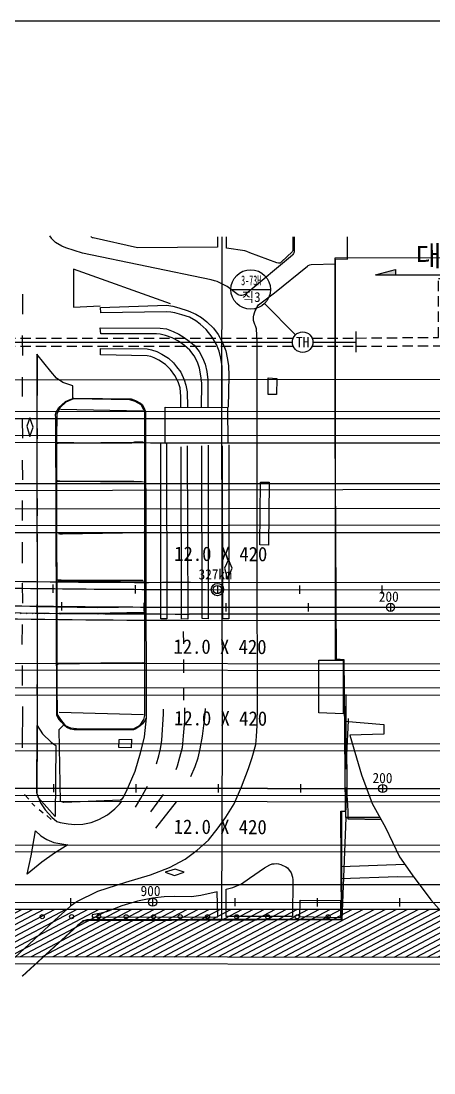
# Model space of a CAD drawing. Header units: millimetres. Extents: x 1510 to 2306, y 1103 to 1809.
# Drawn here: x 1803.3 to 1903.7, y 1363.4 to 1619.1 of the extents above; entities that cross this region are included whole.
import ezdxf
from ezdxf.enums import TextEntityAlignment as Align

# ---------------------------------------------------------------- set-up
doc = ezdxf.new("R2010")
doc.units = ezdxf.units.MM
doc.header["$LTSCALE"] = 10
doc.header["$MEASUREMENT"] = 0
doc.linetypes.add('HIDDEN', pattern=[0.375, 0.25, -0.125])
for name, color, linetype in [('TN-CABL', 4, 'Continuous'), ('TN-LEAL', 1, 'Continuous'), ('TN-MANH', 4, 'Continuous'), ('TZ-BASE', 253, 'Continuous'), ('TZ-CABL', 4, 'Continuous')]:
    doc.layers.add(name, color=color, linetype=linetype)
doc.layers.add('TX-PAPR', color=2, linetype='Continuous', plot=False)
doc.styles.get("Standard").update_dxf_attribs({"font": 'GulimChe.ttf'})
doc.styles.add('SYMBTEXT', font='GulimChe.ttf')
doc.linetypes.add('ZIGZAG', pattern='A,0.0001,-0.2,[131,ltypeshp.shx,S=0.2,R=0,X=-0.2,Y=0],-0.4,[131,ltypeshp.shx,S=0.2,R=180,X=0.2,Y=0],-0.2', length=0.8001)

# ---------------------------------------------------------------- blocks, each defined once
blk = doc.blocks.new('JD-1')
at = {"layer": 'TZ-BASE'}
blk.add_hatch(color=256, dxfattribs=at).paths.add_polyline_path([(301.06, 76.6), (301.06, 77.89), (296.23, 76.58)])
h = blk.add_hatch(dxfattribs=at)
h.set_pattern_fill('ANSI31', color=256, scale=10, angle=-17.1866, style=0)
h.set_pattern_definition([(59.67128, (608.0083, -80.3485), (-1.0789282, 0.6312004), [])])
h.paths.add_polyline_path([(170.43, -6.36), (57.6, -4.25), (57.57, -13.16), (120.84, -16.45, 0.012423), (170.42, -17.79)])
h.paths.add_polyline_path([(57.6, -4.25), (170.43, -6.36), (170.43, -5.78), (174.63, -5.78), (245.46, -5.85, -0.004234), (196.47, -5.34), (57.6, -2.75)])
h.paths.add_polyline_path([(133.89, -19.36), (138.49, -19.52), (138.66, -14.9), (134.05, -14.74)], flags=25)
h.paths.add_polyline_path([(108.22, -14.67), (126.81, -14.76), (126.84, -10.05), (108.24, -9.96)], flags=25)
h.paths.add_polyline_path([(108.22, -10.99), (128.35, -11.09), (128.37, -6.9), (108.25, -6.8)], flags=25)
h = blk.add_hatch(dxfattribs=at)
h.set_pattern_fill('ANSI31', color=256, scale=10, angle=-17.1866, style=0)
h.set_pattern_definition([(27.81338215, (-236770.317, -203461.3368), (-0.5832415407, 1.105590026), [])])
h.paths.add_polyline_path([(79.56, -77.54, -0.009242), (57.33, -77.13), (57.29, -87.18, 0.018822), (102.29, -88.94), (323.66, -89.25), (320.9, -86.73), (315.14, -81.46), (311.65, -77.57)])
h.paths.add_polyline_path([(119.16, -86.06), (147.33, -86.2), (147.36, -80.33), (119.19, -80.19)], flags=24)
h.paths.add_polyline_path([(319.68, -88.89), (327.36, -88.92), (327.38, -84.26), (319.7, -84.23)], flags=9)
h.paths.add_polyline_path([(190.11, -83.79), (227.42, -83.97), (227.44, -79.26), (190.13, -79.07)], flags=24)
h.paths.add_polyline_path([(279.99, -91.22), (312.3, -91.34), (312.32, -86.33), (280.01, -86.2)], flags=25)
h.paths.add_polyline_path([(246.13, -86.14), (271.76, -86.27), (271.78, -80.86), (246.15, -80.73)], flags=24)
for p, q in [((296.23, 76.58), (354.2, 76.73)), ((296.24, 76.58), (301.07, 77.89)), ((301.06, 77.89), (301.06, 76.6)), ((404.11, 51.26), (176.61, 50.92)), ((177.06, 43.43), (401.16, 43.37)), ((181.4, 41.71), (401.16, 41.69)), ((450.62, 37.3), (98.52, 37.7)), ((241.54, 35.66), (173.93, 35.95)), ((382.57, 35.64), (241.54, 35.66)), ((177.07, 25.88), (418.85, 25.83)), ((174.17, 24.1), (324.67, 24.5)), ((173.74, 19.72), (325.36, 19.89)), ((173.56, 15.58), (321.01, 15.82)), ((477.67, 13.78), (173.94, 13.9)), ((217.78, 1.32), (217.76, -0.67)), ((237.77, 1.16), (237.76, -0.84)), ((251.25, 1.88), (477.62, 1.69)), ((257.77, 1.1), (257.77, -0.9)), ((277.77, 1.09), (277.77, -0.91)), ((297.77, 1.08), (297.77, -0.92)), ((213.7, -3.99), (228.7, -4.27)), ((219.87, -3), (219.85, -5)), ((223.7, -4.18), (233.7, -4.18)), ((239.86, -3.15), (239.85, -5.15)), ((259.86, -3.2), (259.85, -5.2)), ((279.86, -3.21), (279.85, -5.21)), ((299.86, -3.22), (299.85, -5.22)), ((477.6, -6.07), (250.89, -5.86)), ((182.93, -17.76), (444.09, -18.07)), ((444.09, -19.75), (171.66, -19.47)), ((497.82, -24), (185.89, -23.78)), ((185.89, -25.45), (463.69, -25.65)), ((477.48, -37.65), (154.23, -37.33)), ((509.18, -39.36), (136.76, -39.04)), ((217.95, -47.18), (217.95, -49.18)), ((237.95, -47.2), (237.95, -49.2)), ((257.95, -47.22), (257.95, -49.22)), ((277.95, -47.24), (277.95, -49.24)), ((297.95, -47.26), (297.95, -49.26)), ((190.4, -49.83), (428.82, -50.07)), ((396.08, -62.14), (201.63, -61.99)), ((416.08, -63.83), (201.63, -63.67)), ((86.6, -71.57), (496.03, -71.62)), ((222.02, -74.89), (222.02, -76.89)), ((242.02, -74.89), (242.02, -76.89)), ((262.02, -74.89), (262.02, -76.89)), ((282.02, -74.9), (282.02, -76.9)), ((302.02, -74.9), (302.02, -76.9)), ((79.56, -77.54), (477.33, -77.6)), ((102.29, -88.94), (421.52, -89.39)), ((140.46, -90.67), (441.52, -91.09))]:
    blk.add_line(p, q, dxfattribs=at)
at = {"layer": 'TZ-BASE', "flags": 128}
for points, elevation in [([(276.1, 85.8), (276.1, 82.46), (276.05, 82.34), (275.97, 82.16), (273.38, 79.76), (273.27, 79.66), (273.15, 79.55), (272.98, 79.45), (272.8, 79.39), (272.59, 79.4), (272.26, 79.47), (265.66, 81.97), (264.94, 82.24), (264.47, 82.4), (259.97, 83.07), (259.96, 85.8)], 54.36), ([(276.1, 85.8), (276.1, 82.46), (276.05, 82.34), (275.97, 82.16), (273.38, 79.76), (273.27, 79.66), (273.15, 79.55), (272.98, 79.45), (272.8, 79.39), (272.59, 79.4), (272.26, 79.47), (265.66, 81.97), (264.94, 82.24), (264.47, 82.4), (259.97, 83.07), (259.96, 85.8)], 54.36), ([(244.02, 35.72), (245.43, 35.79), (245.46, -7), (244.03, -7.02), (244.02, 35.72)], 53.76), ([(244.02, 35.72), (245.43, 35.79), (245.46, -7), (244.03, -7.02), (244.02, 35.72)], 53.76), ([(260.53, 35.31), (260.59, -6.98), (259.13, -7.05), (259.01, 35.01)], 54.01), ([(260.53, 35.31), (260.59, -6.98), (259.13, -7.05), (259.01, 35.01)], 54.01), ([(236.89, -36.26), (236.81, -38.38), (233.84, -38.3), (233.88, -36.31), (236.89, -36.26)], 56.78), ([(236.89, -36.26), (236.81, -38.38), (233.84, -38.3), (233.88, -36.31), (236.89, -36.26)], 56.78), ([(287.72, -75.45), (287.7, -79.72), (277.78, -79.46), (277.86, -75.37), (287.72, -75.45)], 56.94)]:
    blk.add_lwpolyline(points, dxfattribs=dict(at, elevation=elevation))
at = {"layer": 'TZ-BASE', "linetype": 'Continuous', "flags": 128}
for points, elevation in [([(270.15, 51.59), (272.23, 51.43), (272.12, 47.48), (270.12, 47.52), (270.15, 51.59)], 55.98), ([(270.15, 51.59), (272.23, 51.43), (272.12, 47.48), (270.12, 47.52), (270.15, 51.59)], 55.98), ([(245.07, 35.61), (245.1, 44.4), (260.25, 44.33), (260.28, 35.67), (245.07, 35.61)], 57.78), ([(245.07, 35.61), (245.1, 44.4), (260.25, 44.33), (260.28, 35.67), (245.07, 35.61)], 57.78), ([(268.1, 10.94), (268.25, 26.22), (270.33, 26.2), (270.19, 10.92), (268.1, 10.94)], 55.84), ([(282.4, -17.06), (288.33, -17.09), (288.32, -30.1), (282.44, -29.83), (282.4, -17.06)], 61.53)]:
    blk.add_lwpolyline(points, dxfattribs=dict(at, elevation=elevation))
at = {"layer": 'TZ-BASE'}
for points, elevation in [([(218.68, 35.63), (218.88, 35.64), (219.09, 35.65), (220.21, 35.72), (236.91, 35.78), (236.96, 35.78), (236.99, 35.79), (237.12, 35.82), (237.74, 35.97), (237.97, 36), (238.41, 36.01), (239.53, 35.98), (239.71, 35.96), (239.78, 35.94), (239.79, 35.93)], 46), ([(239.33, 26.25), (239.22, 26.24), (239.13, 26.24), (237.44, 26.36), (219.47, 26.41), (219.17, 26.47), (218.91, 26.55)], 46), ([(219.18, 13.72), (219.49, 13.66), (220.08, 13.62), (239.55, 13.97), (239.95, 14.08), (239.99, 14.09), (240, 14.1)], 46), ([(218.76, 2.41), (218.86, 2.42), (219.76, 2.46), (239.68, 2.4)], 46), ([(219.25, -5.71), (219.56, -5.8), (239.82, -5.38), (239.87, -5.39)], 46), ([(239.64, -17.7), (219.16, -18.05), (219.04, -18.06), (218.9, -18.09), (218.82, -18.11), (218.81, -18.11)], 46), ([(289.58, -31.27), (289.56, -31.38), (289.54, -31.7), (289.14, -40.13), (289.24, -44.61), (289.22, -49.79), (289.52, -53.69), (289.5, -55.41), (289.47, -55.54), (289.46, -55.59), (289.49, -55.65), (289.58, -55.66), (297.57, -55.81)], 54), ([(287.88, -67.2), (303.31, -66.67)], 45), ([(305.58, -69.82), (301.58, -69.76), (287.9, -70.23)], 45)]:
    blk.add_lwpolyline(points, dxfattribs=dict(at, elevation=elevation))
at = {"layer": 'TZ-BASE', "extrusion": (1.36657e-05, 0.000417656, 1), "elevation": 53.89, "flags": 128}
blk.add_lwpolyline([(250.43, 34.99), (250.57, -7.1), (249.06, -7.05), (248.94, 34.74)], dxfattribs=at)
blk.add_lwpolyline([(250.43, 34.99), (250.57, -7.1), (249.06, -7.05), (248.94, 34.74)], dxfattribs=at)
at = {"layer": 'TZ-BASE'}
for points in [[(0.08, 4.3), (193.04, 0.7, 0.004548), (254.89, 0.1), (254.89, 0.1), (534.59, -0.03, -0.004474), (615.11, -0.79), (615.11, -0.79), (700.31, -2.35)], [(699.97, -21.09, 0.002801), (688.86, -22.53), (563.39, -39.44), (563.39, -39.44, -0.033753), (428.83, -48.4), (190.4, -48.16), (190.4, -48.16, -0.031589), (64.43, -40.06), (-0.59, -31.74)], [(-1.31, -70.38, 0.033816), (79.56, -75.87), (79.56, -75.87), (512.9, -75.93, 0.043253), (616.13, -66.99), (616.13, -66.99), (699.39, -52.46)]]:
    blk.add_lwpolyline(points, format="xyb", dxfattribs=at)
at = {"layer": 'TZ-BASE', "flags": 128}
for points in [[(254.89, 0.1), (534.59, -0.03)], [(535.67, -4.34), (254.52, -4.19)], [(190.4, -48.16), (428.83, -48.4)]]:
    blk.add_lwpolyline(points, dxfattribs=at)
at = {"layer": 'TZ-BASE', "ltscale": 10}
blk.add_lwpolyline([(57.6, -4.25), (195.93, -6.83, 0.004426), (249.04, -7.35), (477.59, -7.57)], format="xyb", dxfattribs=at)
at = {"layer": 'TZ-BASE', "ltscale": 10, "flags": 128}
blk.add_lwpolyline([(57.46, -42.37), (64.03, -43.21, 0.031589), (190.4, -51.33), (428.82, -51.57, 0.012118), (477.43, -50.44)], format="xyb", dxfattribs=at)
at = {"layer": 'TZ-BASE', "extrusion": (-0.493022, 0.289901, 0.820297), "elevation": -88.44, "flags": 128}
blk.add_lwpolyline([(-75.1, 220.93), (-77.59, 220.93), (-80.93, 220.83)], dxfattribs=at)
blk.add_lwpolyline([(-75.1, 220.93), (-77.59, 220.93), (-80.93, 220.83)], dxfattribs=at)
at = {"layer": 'TZ-BASE', "extrusion": (-0.001967, -0.00269, 0.999994), "elevation": 53.5, "flags": 128}
blk.add_lwpolyline([(244.73, -49.55), (241.61, -53.81)], dxfattribs=at)
blk.add_lwpolyline([(244.73, -49.55), (241.61, -53.81)], dxfattribs=at)
at = {"layer": 'TZ-BASE', "extrusion": (-0.005326, -0.006849, 0.999962), "elevation": 52.95, "flags": 128}
blk.add_lwpolyline([(243.11, -57.55), (248.09, -51.15)], dxfattribs=at)
blk.add_lwpolyline([(243.11, -57.55), (248.09, -51.15)], dxfattribs=at)
at = {"layer": 'TZ-BASE'}
for points in [[(210.33, -93.89, 54.3), (224.54, -80.87, 54.37), (225.39, -80.34, 54.37), (226.13, -80.08, 54.37), (287.95, -79.95, 53.99), (287.81, -53.8, 54.02), (288.93, -53.69, 54.02), (288.56, -16.98, 54.02), (286.7, -16.86, 54.2), (286.5, 27.84, 53.97), (286.47, 74.53, 53.96), (286.51, 80.48, 53.96), (289.38, 80.44, 53.96), (289.4, 85.79, 53.96)], [(210.39, -93.89, 54), (225.17, -80.36, 53.95), (258.89, -79.97, 54.11), (259, -33.51, 53.98), (258.85, 46.85, 53.98), (258.94, 79.69, 53.98), (258.91, 85.8, 54.07)], [(216.93, 86.04, 53.72), (217.32, 85.51, 53.71)], [(276.46, 85.8, 53.88), (276.41, 82.21, 53.88), (276.32, 81.93, 53.88), (276.27, 81.78, 53.88), (276.15, 81.56, 53.88), (276.03, 81.36, 53.88), (264.73, 72, 53.91), (264.45, 71.8, 53.91), (264.07, 71.63, 53.91), (263.75, 71.55, 53.91), (263.41, 71.56, 53.91), (263.1, 71.65, 53.91), (262.81, 71.77, 53.91), (260.12, 73.72, 53.91), (259.18, 74.26, 53.91), (258.53, 74.59, 53.91), (257.7, 74.97, 53.9), (257.08, 75.17, 53.88), (256.29, 75.37, 53.88), (225, 81.89, 53.74), (220.95, 83.13, 53.74), (219.99, 83.58, 53.7), (218.45, 84.45, 53.7), (217.32, 85.51, 53.71)], [(276.46, 85.8, 53.88), (276.41, 82.21, 53.88), (276.32, 81.93, 53.88), (276.27, 81.78, 53.88), (276.15, 81.56, 53.88), (276.03, 81.36, 53.88), (264.73, 72, 53.91), (264.45, 71.8, 53.91), (264.07, 71.63, 53.91), (263.75, 71.55, 53.91), (263.41, 71.56, 53.91), (263.1, 71.65, 53.91), (262.81, 71.77, 53.91), (260.12, 73.72, 53.91), (259.18, 74.26, 53.91), (258.53, 74.59, 53.91), (257.7, 74.97, 53.9), (257.08, 75.17, 53.88), (256.29, 75.37, 53.88), (225, 81.89, 53.74), (220.95, 83.13, 53.74), (219.99, 83.58, 53.7), (218.45, 84.45, 53.7), (217.32, 85.51, 53.71)], [(257.83, 85.81, 54.48), (257.82, 83.32, 54.45), (238.36, 83.14, 54.41), (227.54, 85.56, 54.43), (227.43, 85.59, 54.41), (227.27, 85.67, 54.41), (227.14, 85.74, 54.41), (227.1, 85.94, 54.41)], [(257.83, 85.81, 54.48), (257.82, 83.32, 54.45), (238.36, 83.14, 54.41), (227.54, 85.56, 54.43), (227.43, 85.59, 54.41), (227.27, 85.67, 54.41), (227.14, 85.74, 54.41), (227.1, 85.94, 54.41)], [(436.51, -94.29, 55.17), (436.68, -34.88, 55.19), (414.68, -34.97, 67.92), (414.66, -32.81, 67.89), (403.47, -32.77, 67.92), (403.61, -34.78, 67.94), (348.25, -35.21, 64.58), (348.23, -7.32, 59.78), (339.96, -7.3, 64.53), (340.06, 80.78, 64.53), (286.34, 80.62, 64.72)], [(286.34, 80.62, 64.72), (286.42, -16.94, 64.72), (288.51, -17.04, 64.72), (288.66, -31.86, 64.75), (298.22, -32.69, 64.75), (298.22, -35.05, 64.75), (289.97, -35.28, 68.08), (292.81, -44.94, 68.13), (295.41, -51.94, 68.13), (298.62, -57.7, 68.13), (302.01, -64.85, 68.13), (305.16, -69.25, 68.08), (309.64, -75.33, 68.08), (315.14, -81.46, 68.08), (320.9, -86.73, 68.06), (326.68, -92, 68.04), (330.16, -94.23, 68.04)], [(219.25, -79.39, 53.8), (221.97, -76.94, 53.73), (222.33, -76.61, 53.73), (222.89, -76.17, 53.73), (223.6, -75.71, 53.74), (228.68, -73.22, 53.85), (235.54, -71.06, 53.85), (241.47, -69.27, 54.04), (246.14, -67.47, 54.03), (249.94, -65.44, 54.03), (252.89, -63.25, 54.03), (255.59, -60.78, 54.03), (257.93, -57.85, 54.04), (259.85, -55.26, 54.04), (261.81, -52, 54.11), (263.66, -47.82, 54.1), (265.32, -43.42, 54.08), (266.26, -40.75, 54.1), (267.09, -37.58, 54.06), (267.24, -35.59, 54.06), (267.47, -32.95, 54.06), (267.55, -28.07, 54.06), (267.43, 6.59, 54.08), (267.44, 48.31, 54.01), (267.41, 60.35, 54.01), (267.29, 63.49, 53.97), (267.06, 64.2, 53.97), (266.9, 64.56, 53.97), (266.7, 65.02, 53.97), (266.56, 65.49, 53.97), (266.51, 65.95, 53.97), (266.55, 66.37, 53.97), (266.63, 66.8, 53.97), (266.77, 67.35, 53.97), (266.97, 67.82, 53.97), (267.18, 68.28, 53.97), (267.43, 68.8, 53.97), (267.77, 69.27, 53.97), (271.63, 72.2, 53.97), (279.66, 78.72, 53.99), (279.85, 78.85, 53.99), (280.22, 79.02, 54.01), (280.58, 79.12, 54.01), (286.5, 79.24, 53.98)], [(219.25, -79.39, 53.8), (221.97, -76.94, 53.73), (222.33, -76.61, 53.73), (222.89, -76.17, 53.73), (223.6, -75.71, 53.74), (228.68, -73.22, 53.85), (235.54, -71.06, 53.85), (241.47, -69.27, 54.04), (246.14, -67.47, 54.03), (249.94, -65.44, 54.03), (252.89, -63.25, 54.03), (255.59, -60.78, 54.03), (257.93, -57.85, 54.04), (259.85, -55.26, 54.04), (261.81, -52, 54.11), (263.66, -47.82, 54.1), (265.32, -43.42, 54.08), (266.26, -40.75, 54.1), (267.09, -37.58, 54.06), (267.24, -35.59, 54.06), (267.47, -32.95, 54.06), (267.55, -28.07, 54.06), (267.43, 6.59, 54.08), (267.44, 48.31, 54.01), (267.41, 60.35, 54.01), (267.29, 63.49, 53.97), (267.06, 64.2, 53.97), (266.9, 64.56, 53.97), (266.7, 65.02, 53.97), (266.56, 65.49, 53.97), (266.51, 65.95, 53.97), (266.55, 66.37, 53.97), (266.63, 66.8, 53.97), (266.77, 67.35, 53.97), (266.97, 67.82, 53.97), (267.18, 68.28, 53.97), (267.43, 68.8, 53.97), (267.77, 69.27, 53.97), (271.63, 72.2, 53.97), (279.66, 78.72, 53.99), (279.85, 78.85, 53.99), (280.22, 79.02, 54.01), (280.58, 79.12, 54.01), (286.5, 79.24, 53.98)], [(246.35, 69.54, 53.76), (222.79, 77.97, 53.73), (222.77, 68.75, 53.69), (229.26, 69.02, 53.73)], [(246.35, 69.54, 53.76), (222.79, 77.97, 53.73), (222.77, 68.75, 53.69), (229.26, 69.02, 53.73)], [(210.46, 67.07, 53.68), (210.46, 71.88, 53.68)], [(258.95, 44.34, 53.86), (258.92, 51.89, 53.97), (258.9, 54.29, 53.97), (258.58, 56.36, 53.96), (258.24, 58.01, 53.94), (257.59, 59.68, 53.92), (256.49, 61.48, 53.9), (255.03, 63.29, 53.89), (253.62, 64.6, 53.89), (252.54, 65.41, 53.9), (250.99, 66.27, 53.89), (249.09, 66.91, 53.89), (247.4, 67.36, 53.85), (246.48, 67.51, 53.85), (245.3, 67.63, 53.83), (229.44, 67.32, 53.87), (229.32, 68.69, 53.87), (245.5, 69.22, 53.87), (246.9, 68.99, 53.87), (248.42, 68.61, 53.87), (250.7, 67.82, 53.87), (252.56, 67.01, 53.87), (253.87, 66.24, 53.87), (255.23, 65.21, 53.87), (256.79, 63.59, 53.87), (257.97, 62.09, 53.87), (258.95, 60.32, 53.87), (259.81, 58.16, 53.87), (260.18, 56.39, 53.87), (260.46, 54.55, 53.87), (260.52, 52.04, 53.87), (260.39, 44.43, 53.87)], [(258.95, 44.34, 53.86), (258.92, 51.89, 53.97), (258.9, 54.29, 53.97), (258.58, 56.36, 53.96), (258.24, 58.01, 53.94), (257.59, 59.68, 53.92), (256.49, 61.48, 53.9), (255.03, 63.29, 53.89), (253.62, 64.6, 53.89), (252.54, 65.41, 53.9), (250.99, 66.27, 53.89), (249.09, 66.91, 53.89), (247.4, 67.36, 53.85), (246.48, 67.51, 53.85), (245.3, 67.63, 53.83), (229.44, 67.32, 53.87), (229.32, 68.69, 53.87), (245.5, 69.22, 53.87), (246.9, 68.99, 53.87), (248.42, 68.61, 53.87), (250.7, 67.82, 53.87), (252.56, 67.01, 53.87), (253.87, 66.24, 53.87), (255.23, 65.21, 53.87), (256.79, 63.59, 53.87), (257.97, 62.09, 53.87), (258.95, 60.32, 53.87), (259.81, 58.16, 53.87), (260.18, 56.39, 53.87), (260.46, 54.55, 53.87), (260.52, 52.04, 53.87), (260.39, 44.43, 53.87)], [(210.46, 56.95, 53.68), (210.42, 61.82, 53.68)], [(253.94, 44.36, 53.75), (253.96, 50.24, 53.78), (253.76, 52.07, 53.78), (253.41, 53.89, 53.78), (252.95, 55.35, 53.78), (252.14, 56.87, 53.8), (251.09, 58.26, 53.8), (249.77, 59.44, 53.8), (248.35, 60.44, 53.8), (246.74, 61.31, 53.8), (245.16, 61.83, 53.76), (243.84, 62.15, 53.78), (242.95, 62.29, 53.78), (229.4, 62.25, 53.78), (229.3, 63.73, 53.78), (243.83, 63.66, 53.78), (245.38, 63.44, 53.78), (247.01, 62.81, 53.8), (248.42, 62.15, 53.78), (249.73, 61.37, 53.76), (250.91, 60.45, 53.76), (252.14, 59.46, 53.76), (253.31, 57.95, 53.76), (254.17, 56.44, 53.76), (254.78, 54.85, 53.78), (255.17, 53.12, 53.8), (255.42, 51.09, 53.8), (255.46, 44.51, 53.73)], [(253.94, 44.36, 53.75), (253.96, 50.24, 53.78), (253.76, 52.07, 53.78), (253.41, 53.89, 53.78), (252.95, 55.35, 53.78), (252.14, 56.87, 53.8), (251.09, 58.26, 53.8), (249.77, 59.44, 53.8), (248.35, 60.44, 53.8), (246.74, 61.31, 53.8), (245.16, 61.83, 53.76), (243.84, 62.15, 53.78), (242.95, 62.29, 53.78), (229.4, 62.25, 53.78), (229.3, 63.73, 53.78), (243.83, 63.66, 53.78), (245.38, 63.44, 53.78), (247.01, 62.81, 53.8), (248.42, 62.15, 53.78), (249.73, 61.37, 53.76), (250.91, 60.45, 53.76), (252.14, 59.46, 53.76), (253.31, 57.95, 53.76), (254.17, 56.44, 53.76), (254.78, 54.85, 53.78), (255.17, 53.12, 53.8), (255.42, 51.09, 53.8), (255.46, 44.51, 53.73)], [(222.65, 46.57, 53.64), (222.65, 49.61, 53.69), (220.21, 50.44, 53.69), (218.63, 51.46, 53.67), (217.24, 53.08, 53.67), (213.91, 57.32, 53.71), (213.97, -34.01, 53.66), (213.91, -49.5, 53.66), (214.73, -51.76, 53.66), (215.93, -53.43, 53.67), (217.52, -55.2, 53.67), (218.75, -56.25, 53.66), (219.55, -56.56, 53.66), (221.51, -56.88, 53.66), (223.15, -56.98, 53.67), (225.06, -56.93, 53.67), (227.12, -56.49, 53.67), (228.94, -55.78, 53.69), (231.08, -54.62, 53.71), (232.83, -53.24, 53.74), (234, -52.09, 53.74), (234.65, -51.28, 53.74)], [(222.65, 46.57, 53.64), (222.65, 49.61, 53.69), (220.21, 50.44, 53.69), (218.63, 51.46, 53.67), (217.24, 53.08, 53.67), (213.91, 57.32, 53.71), (213.97, -34.01, 53.66), (213.91, -49.5, 53.66), (214.73, -51.76, 53.66), (215.93, -53.43, 53.67), (217.52, -55.2, 53.67), (218.75, -56.25, 53.66), (219.55, -56.56, 53.66), (221.51, -56.88, 53.66), (223.15, -56.98, 53.67), (225.06, -56.93, 53.67), (227.12, -56.49, 53.67), (228.94, -55.78, 53.69), (231.08, -54.62, 53.71), (232.83, -53.24, 53.74), (234, -52.09, 53.74), (234.65, -51.28, 53.74)], [(213.92, 57.32, 53.66), (213.93, 47.25, 53.66)], [(248.86, 44.38, 53.76), (248.91, 47.01, 53.73), (248.75, 49.12, 53.78), (248.26, 50.61, 53.8), (247.43, 52.16, 53.8), (246.37, 53.57, 53.8), (245.16, 54.79, 53.8), (243.5, 55.88, 53.8), (242.43, 56.44, 53.78), (241.57, 56.71, 53.76), (240.71, 56.92, 53.71), (229.37, 57.18, 53.74), (229.39, 58.67, 53.8), (240.69, 58.59, 53.82), (241.76, 58.4, 53.82), (243.03, 57.92, 53.78), (244.28, 57.35, 53.74), (245.92, 56.32, 53.76), (247.07, 55.24, 53.82), (247.87, 54.26, 53.82), (248.85, 52.91, 53.82), (249.7, 51.1, 53.82), (250.1, 49.74, 53.83), (250.46, 48.18, 53.83), (250.48, 44.47, 53.82)], [(248.86, 44.38, 53.76), (248.91, 47.01, 53.73), (248.75, 49.12, 53.78), (248.26, 50.61, 53.8), (247.43, 52.16, 53.8), (246.37, 53.57, 53.8), (245.16, 54.79, 53.8), (243.5, 55.88, 53.8), (242.43, 56.44, 53.78), (241.57, 56.71, 53.76), (240.71, 56.92, 53.71), (229.37, 57.18, 53.74), (229.39, 58.67, 53.8), (240.69, 58.59, 53.82), (241.76, 58.4, 53.82), (243.03, 57.92, 53.78), (244.28, 57.35, 53.74), (245.92, 56.32, 53.76), (247.07, 55.24, 53.82), (247.87, 54.26, 53.82), (248.85, 52.91, 53.82), (249.7, 51.1, 53.82), (250.1, 49.74, 53.83), (250.46, 48.18, 53.83), (250.48, 44.47, 53.82)], [(210.43, 47, 53.68), (210.43, 51.7, 53.68)], [(219.64, 43.93, 45.87), (239.61, 43.54, 45.73)], [(210.47, 36.9, 53.68), (210.4, 41.69, 53.68)], [(213.91, 41.81, 53.66), (213.92, 36.71, 53.66)], [(239.93, 35.86, 45.67), (218.83, 35.64, 45.85)], [(255.49, 35.21, 53.9), (255.56, -7, 53.92), (254.08, -6.95, 53.92), (254, 35.02, 53.92)], [(255.49, 35.21, 53.9), (255.56, -7, 53.92), (254.08, -6.95, 53.92), (254, 35.02, 53.92)], [(210.44, 26.8, 53.68), (210.41, 31.54, 53.68)], [(213.91, 31.7, 53.66), (213.9, 26.72, 53.66)], [(218.88, 26.41, 45.73), (239.81, 26.28, 45.77)], [(210.41, 16.91, 53.71), (210.36, 21.77, 53.71)], [(213.92, 22.21, 53.63), (213.94, 18.01, 53.62)], [(213.98, 13.62, 53.61), (213.99, 9.3, 53.61)], [(240.02, 13.87, 45.76), (218.86, 13.86, 46.02)], [(210.36, 6.54, 53.71), (210.43, 11.65, 53.71)], [(213.95, 5.02, 53.59), (213.95, 0.55, 53.59)], [(210.47, -3.21, 53.71), (210.37, 1.63, 53.71)], [(219.06, 2.14, 46.2), (240.11, 2.23, 46.1)], [(213.91, -3.53, 53.59), (213.93, -8, 53.59)], [(239.93, -5.71, 45.74), (219.26, -5.75, 46.1)], [(210.34, -13.27, 53.72), (210.4, -8.39, 53.71)], [(249.59, -13.09, 53.66), (249.53, -10.08, 53.66)], [(213.94, -13.02, 53.57), (213.92, -18.4, 53.57)], [(218.97, -17.83, 46.23), (239.85, -17.66, 46.03)], [(249.64, -20.17, 53.66), (249.65, -16.9, 53.66)], [(210.36, -23.19, 53.75), (210.42, -18.37, 53.72)], [(213.87, -23.02, 53.57), (213.94, -28.15, 53.57)], [(249.6, -26.77, 53.66), (249.62, -23.72, 53.66)], [(210.4, -38.41, 53.78), (210.45, -28.32, 53.75)], [(239.77, -30.34, 46.1), (219.32, -29.78, 45.91)], [(242.98, -42.27, 53.77), (243.57, -40.31, 53.79), (243.92, -38.63, 53.77), (244.23, -36.51, 53.76), (244.65, -30.19, 53.76), (244.64, -28.94, 53.71)], [(242.98, -42.27, 53.77), (243.57, -40.31, 53.79), (243.92, -38.63, 53.77), (244.23, -36.51, 53.76), (244.65, -30.19, 53.76), (244.64, -28.94, 53.71)], [(249.8, -28.67, 53.77), (249.76, -31.9, 53.77), (249.46, -35.44, 53.79), (249.19, -38.35, 53.83), (248.59, -40.75, 53.83), (248.03, -42.84, 53.83), (247.67, -43.73, 53.85)], [(249.8, -28.67, 53.77), (249.76, -31.9, 53.77), (249.46, -35.44, 53.79), (249.19, -38.35, 53.83), (248.59, -40.75, 53.83), (248.03, -42.84, 53.83), (247.67, -43.73, 53.85)], [(251.34, -45.32, 53.9), (252.4, -42.9, 53.9), (253.08, -40.8, 53.88), (253.58, -38.64, 53.88), (254.15, -35.53, 53.85), (254.68, -31, 53.77), (254.84, -28.79, 53.79)], [(251.34, -45.32, 53.9), (252.4, -42.9, 53.9), (253.08, -40.8, 53.88), (253.58, -38.64, 53.88), (254.15, -35.53, 53.85), (254.68, -31, 53.77), (254.84, -28.79, 53.79)], [(240.42, -31.07, 53.64), (239.97, -35.66, 53.69), (239.03, -39.67, 53.7), (237.67, -44.15, 53.86), (235.5, -49.16, 53.83), (234.93, -50.22, 53.83), (234.73, -50.57, 53.83), (234.5, -50.88, 53.83), (234.24, -51.11, 53.83), (220.45, -51.63, 53.72), (220.19, -51.61, 53.72), (219.95, -51.52, 53.72), (219.72, -51.43, 53.72), (219.59, -51.38, 53.72), (219.3, -33.92, 53.65), (220.4, -32.76, 53.64)], [(240.42, -31.07, 53.64), (239.97, -35.66, 53.69), (239.03, -39.67, 53.7), (237.67, -44.15, 53.86), (235.5, -49.16, 53.83), (234.93, -50.22, 53.83), (234.73, -50.57, 53.83), (234.5, -50.88, 53.83), (234.24, -51.11, 53.83), (220.45, -51.63, 53.72), (220.19, -51.61, 53.72), (219.95, -51.52, 53.72), (219.72, -51.43, 53.72), (219.59, -51.38, 53.72), (219.3, -33.92, 53.65), (220.4, -32.76, 53.64)], [(210.84, -49.73, 53.69), (211.89, -50.85, 53.63)], [(212.67, -51.8, 53.63), (213.41, -52.52, 53.63)], [(214.42, -53.38, 53.63), (215.39, -54.2, 53.63)], [(288.75, -53.86, 55.8), (287.92, -53.91, 55.81), (287.97, -80.19, 55.63), (225.94, -80.39, 54.78), (225.11, -80.51, 54.78), (223.74, -81.53, 54.67), (210.28, -93.89, 54.67)], [(216.32, -54.83, 53.63), (217.34, -55.8, 53.63)], [(297.33, -55.38, 55.16), (289.03, -55.39, 55.13), (288.04, -80.21, 55.7), (258.81, -80.16, 54.67), (258.89, -79.97, 54.11)], [(219.25, -79.39, 53.8), (203.69, -93.8, 53.8)]]:
    blk.add_polyline3d(points, dxfattribs=at)
for points in [[(218.46, 41.78, 53.51), (218.45, 42.64, 53.51), (218.58, 43.22, 53.51), (219.23, 44.31, 53.51), (219.95, 45.02, 53.5), (220.85, 45.78, 53.48), (221.96, 46.33, 53.48), (222.88, 46.64, 53.48), (236.77, 46.46, 53.5), (237.86, 46.04, 53.5), (239.08, 45.42, 53.5), (239.6, 44.98, 53.51), (239.99, 44.2, 53.51), (240.26, 43.33, 53.51), (240.42, -31.07, 53.64), (240.2, -31.64, 53.64), (239.6, -32.55, 53.64), (238.92, -33.14, 53.64), (237.96, -33.78, 53.64), (237.4, -33.96, 53.64), (222.92, -33.98, 53.64), (222.03, -33.81, 53.64), (221.15, -33.41, 53.64), (220.5, -32.87, 53.64), (219.76, -32.04, 53.64), (219.1, -31.13, 53.64), (218.76, -30.51, 53.64)], [(218.46, 41.78, 53.51), (218.45, 42.64, 53.51), (218.58, 43.22, 53.51), (219.23, 44.31, 53.51), (219.95, 45.02, 53.5), (220.85, 45.78, 53.48), (221.96, 46.33, 53.48), (222.88, 46.64, 53.48), (236.77, 46.46, 53.5), (237.86, 46.04, 53.5), (239.08, 45.42, 53.5), (239.6, 44.98, 53.51), (239.99, 44.2, 53.51), (240.26, 43.33, 53.51), (240.42, -31.07, 53.64), (240.2, -31.64, 53.64), (239.6, -32.55, 53.64), (238.92, -33.14, 53.64), (237.96, -33.78, 53.64), (237.4, -33.96, 53.64), (222.92, -33.98, 53.64), (222.03, -33.81, 53.64), (221.15, -33.41, 53.64), (220.5, -32.87, 53.64), (219.76, -32.04, 53.64), (219.1, -31.13, 53.64), (218.76, -30.51, 53.64)], [(218.76, -23.2, 54.72), (218.85, -30.29, 54.71), (219.59, -31.52, 54.71), (220.8, -32.93, 54.71), (222.08, -33.49, 54.71), (224.27, -33.76, 54.71), (237.41, -33.73, 54.71), (238.96, -32.84, 54.73), (239.89, -31.49, 54.89), (240.17, -30.55, 54.89), (240.14, 43.26, 54.86), (239.27, 44.98, 54.74), (237.81, 45.83, 54.74), (236.48, 46.23, 54.74), (222.81, 46.48, 54.74), (220.91, 45.67, 54.74), (219.55, 44.35, 54.71), (218.72, 42.81, 54.71), (218.66, 36.75, 54.7)], [(212.14, 41.84, 53.67), (211.45, 39.79, 53.67), (212.2, 37.29, 53.67), (212.99, 39.53, 53.67)], [(260.5, 7.41, 53.66), (259.47, 5.26, 53.66), (260.25, 2.65, 53.66), (261.39, 5.27, 53.66)], [(213.95, -32.93, 53.65), (215.28, -34.98, 53.61), (217.38, -37, 53.55), (218.46, -37.78, 53.55), (218.34, -55.05, 53.5), (214.24, -50.54, 53.63), (213.89, -49.32, 53.63)], [(211.53, -69.11, 53.76), (212.53, -64.65, 53.77), (213.57, -58.52, 53.76), (214.84, -59.78, 53.72), (216.29, -60.66, 53.7), (218.02, -61.37, 53.67), (221.4, -61.93, 53.7), (218.2, -63.94, 53.69), (215.08, -66.16, 53.7)], [(211.53, -69.11, 53.76), (212.53, -64.65, 53.77), (213.57, -58.52, 53.76), (214.84, -59.78, 53.72), (216.29, -60.66, 53.7), (218.02, -61.37, 53.67), (221.4, -61.93, 53.7), (218.2, -63.94, 53.69), (215.08, -66.16, 53.7)], [(247.51, -67.84, 53.61), (245.09, -68.57, 53.61), (247.32, -69.38, 53.63), (249.72, -68.62, 53.69)], [(276.04, -79.36, 54.55), (259.91, -79.41, 54.54), (259.87, -72.72, 54.55), (261.53, -72.36, 54.55), (263.6, -71.41, 54.55), (265.57, -70.07, 54.55), (269.25, -67.53, 54.57), (270.51, -66.8, 54.55), (271.07, -66.6, 54.55), (271.54, -66.53, 54.55), (272.07, -66.51, 54.55), (272.64, -66.6, 54.55), (273.18, -66.75, 54.55), (273.69, -66.94, 54.55), (274.12, -67.12, 54.55), (274.45, -67.32, 54.55), (274.79, -67.57, 54.55), (275.69, -68.78, 54.55), (276.02, -69.81, 54.55), (276.1, -70.48, 54.55)], [(257.9, -79.46, 54.5), (257.7, -73.35, 54.55), (253.77, -74.23, 54.57), (251.51, -74.55, 54.57), (247.41, -74.53, 54.57), (244.82, -74.61, 54.57), (241.96, -74.92, 54.57), (238.38, -75.62, 54.57), (234.5, -76.74, 54.57), (230.85, -78.22, 54.57), (229.5, -78.53, 54.57), (227.34, -78.94, 54.55), (227.36, -79.5, 54.55)]]:
    blk.add_polyline3d(points, close=True, dxfattribs=at)
at = {"layer": 'TZ-BASE', "linetype": 'Continuous'}
for points in [[(289.07, -43.57, 55.7), (289.11, -25.37, 55.7)], [(297.28, -55.29, 55.6), (289, -55.3, 55.7), (289.18, -48.05, 55.7)]]:
    blk.add_polyline3d(points, dxfattribs=at)
at = {"layer": 'TZ-BASE'}
for centre, radius in [((257.77, 0.1), 1.5), ((257.77, 0.1), 1), ((299.86, -4.22), 1), ((297.95, -48.26), 1), ((242.02, -75.89), 1), ((215.18, -79.42), 0.5), ((222.32, -79.4), 0.5), ((228.93, -79.38), 0.5), ((235.59, -79.43), 0.5), ((242.24, -79.44), 0.5), ((248.73, -79.4), 0.5), ((255.37, -79.41), 0.5), ((262.47, -79.43), 0.5), ((270, -79.43), 0.5), ((277.16, -79.44), 0.5), ((284.68, -79.44), 0.5)]:
    blk.add_circle(centre, radius, dxfattribs=at)
for centre, radius, start, end in [((240.81, 2159.94), 2158.09, 268.82895, 270.27713), ((250.96, 2886.35), 2892.2, 268.92058, 269.99874)]:
    blk.add_arc(centre, radius, start, end, dxfattribs=at)
for s, height, rotation, p in [('대구', 5, 0.1855, (306, 78.7)), ('12.0 X 420', 3.5, 359.7134, (247.27, 7.08)), ('327km', 2.5, 359.9728, (253.19, 2.55)), ('200', 2.5, 359.9692, (297.01, -2.88)), ('12.0 X 420', 3.5, 359.7134, (247.09, -15.48)), ('12.0 X 420', 3.5, 359.7134, (247.23, -32.89)), ('200', 2.5, 359.9429, (295.48, -46.95)), ('12.0 X 420', 3.5, 359.7134, (247.14, -59.27)), ('900', 2.5, 359.9926, (239.09, -74.4))]:
    blk.add_text(s, height=height, rotation=rotation, dxfattribs=at).set_placement(p)
blk = doc.blocks.new('TTTW101-2')
blk.add_line((-6, 0), (6, 0))
blk.add_circle((0, 0), 6)
at = {"style": 'SYMBTEXT'}
for tag, p in [('TTTW_TITLE_1', (0.17, 2.77)), ('TTTW_TITLE_2', (0.17, -2.31))]:
    blk.add_attdef(tag, text='', height=3, dxfattribs=at).set_placement(p, align=Align.MIDDLE_CENTER)
blk = doc.blocks.new('JD-DTYHDHC6J5')
at = {"layer": 'TZ-BASE', "flags": 128}
blk.add_lwpolyline([(278.43, 151.99), (270.91, 159.6)], dxfattribs=at)
at = {"layer": 'TZ-BASE'}
ref = blk.add_blockref('TTTW101-2', (267.54, 163.02), dxfattribs=dict(at, xscale=0.7999999999863596, yscale=0.7999999999863596, zscale=0.7999999999863596, rotation=359.9999999993968))
ref.add_attrib('TTTW_TITLE_1', '3-73H', dxfattribs={"layer": '0', "height": 2.4, "style": 'SYMBTEXT', "width": 0.6}).set_placement((267.67, 165.23), align=Align.MIDDLE_CENTER)
ref.add_attrib('TTTW_TITLE_2', '직3', dxfattribs={"layer": '0', "height": 2.4, "style": 'SYMBTEXT'}).set_placement((267.67, 161.17), align=Align.MIDDLE_CENTER)
blk = doc.blocks.new('TZMH101')
at = {"linetype": 'Continuous'}
blk.add_circle((0, 0), 2.5, dxfattribs=at)
at = {"style": 'SYMBTEXT'}
blk.add_attdef('TZMH_TITLE', text='', height=2.5, dxfattribs=at).set_placement((0, 0), align=Align.MIDDLE_CENTER)

msp = doc.modelspace()

# ---------------------------------------------------------------- linework, layer by layer
at = {"layer": 'TN-CABL', "linetype": 'ZIGZAG', "ltscale": 0.5}
msp.add_lwpolyline([(1670.23, 1538.81, -0.093787), (1683.17, 1541), (1869.28, 1541)], format="xyb", dxfattribs=at)
msp.add_lwpolyline([(1874.28, 1541), (1884.78, 1541)], dxfattribs=at)
at = {"layer": 'TN-LEAL'}
msp.add_lwpolyline([(1884.78, 1538.57), (1884.78, 1543.57)], dxfattribs=at)
at = {"layer": 'TX-PAPR'}
msp.add_lwpolyline([(1509.89, 1103.05), (2305.89, 1103.05), (2305.89, 1619.05), (1509.89, 1619.05)], close=True, dxfattribs=at)
at = {"layer": 'TZ-BASE'}
msp.add_lwpolyline([(1593.27, 1480.77), (1786.15, 1477.17, 0.004533), (1847.79, 1476.58), (1847.79, 1476.58), (2128.94, 1476.43, -0.004458), (2209.18, 1475.67), (2209.18, 1475.67), (2293.5, 1474.12)], format="xyb", dxfattribs=at)
at = {"layer": 'TZ-CABL', "linetype": 'HIDDEN'}
for points in [[(1884.77, 1542), (1904.81, 1542.17), (1904.81, 1556.49), (1906.81, 1556.49), (1906.81, 1542.18), (1917.69, 1542.28), (1917.69, 1550.4)], [(1874.07, 1542), (1884.78, 1542)], [(1874.07, 1540), (1884.78, 1540)], [(1884.78, 1540), (1933.13, 1540.29)]]:
    msp.add_lwpolyline(points, dxfattribs=at)
for points in [[(1669.65, 1539.66, -0.095439), (1683.18, 1542), (1869.48, 1542)], [(1670.41, 1537.81, -0.095112), (1683.16, 1540), (1869.48, 1540)]]:
    msp.add_lwpolyline(points, format="xyb", dxfattribs=at)

# ---------------------------------------------------------------- block references
at = {"layer": 'TN-MANH'}
msp.add_blockref('TZMH101', (1871.78, 1541), dxfattribs=at).add_auto_attribs({'TZMH_TITLE': 'TH'})
at = {"layer": 'TZ-BASE'}
for name, p in [('JD-1', (1593.27, 1480.77)), ('JD-DTYHDHC6J5', (1591.59, 1390.79))]:
    msp.add_blockref(name, p, dxfattribs=at)

doc.saveas('drawing.dxf')
